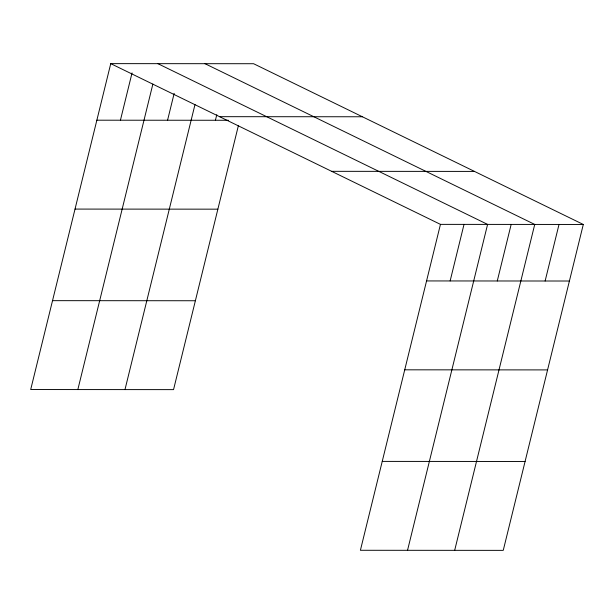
<?xml version="1.0" encoding="UTF-8"?>
<svg xmlns="http://www.w3.org/2000/svg" width="614" height="614" viewBox="0 0 614 614"><rect width="100%" height="100%" fill="white"/><g stroke="black" fill="none" stroke-linecap="round" stroke-linejoin="round"><path stroke-width="0.92" d="M583.3 224.463L440.453 224.371L360.403 550.282L503.25 550.367L583.3 224.463L253.597 63.718L110.75 63.633L30.7 389.537L173.547 389.629L238.339 125.839M120.428 120.214L132.041 72.92M77.84 389.568L152.878 84.064M167.568 120.237L174.169 93.351M124.98 389.598L195.006 104.487M215.422 120.267L216.788 114.703M450.131 280.951L464.023 224.386M407.542 550.305L487.593 224.402L157.89 63.664M497.271 280.982L511.163 224.417M454.682 550.336L534.733 224.432L205.03 63.695M545.125 281.005L559.016 224.448M219.551 116.675L362.398 116.767M96.858 120.198L228.492 120.275M331.652 171.329L474.499 171.413M75.023 209.082L217.87 209.167M426.561 280.936L569.408 281.02M52.535 300.66L195.375 300.745M404.726 369.82L547.573 369.904M382.238 461.398L525.085 461.482M110.75 63.633L440.453 224.371"/></g></svg>
